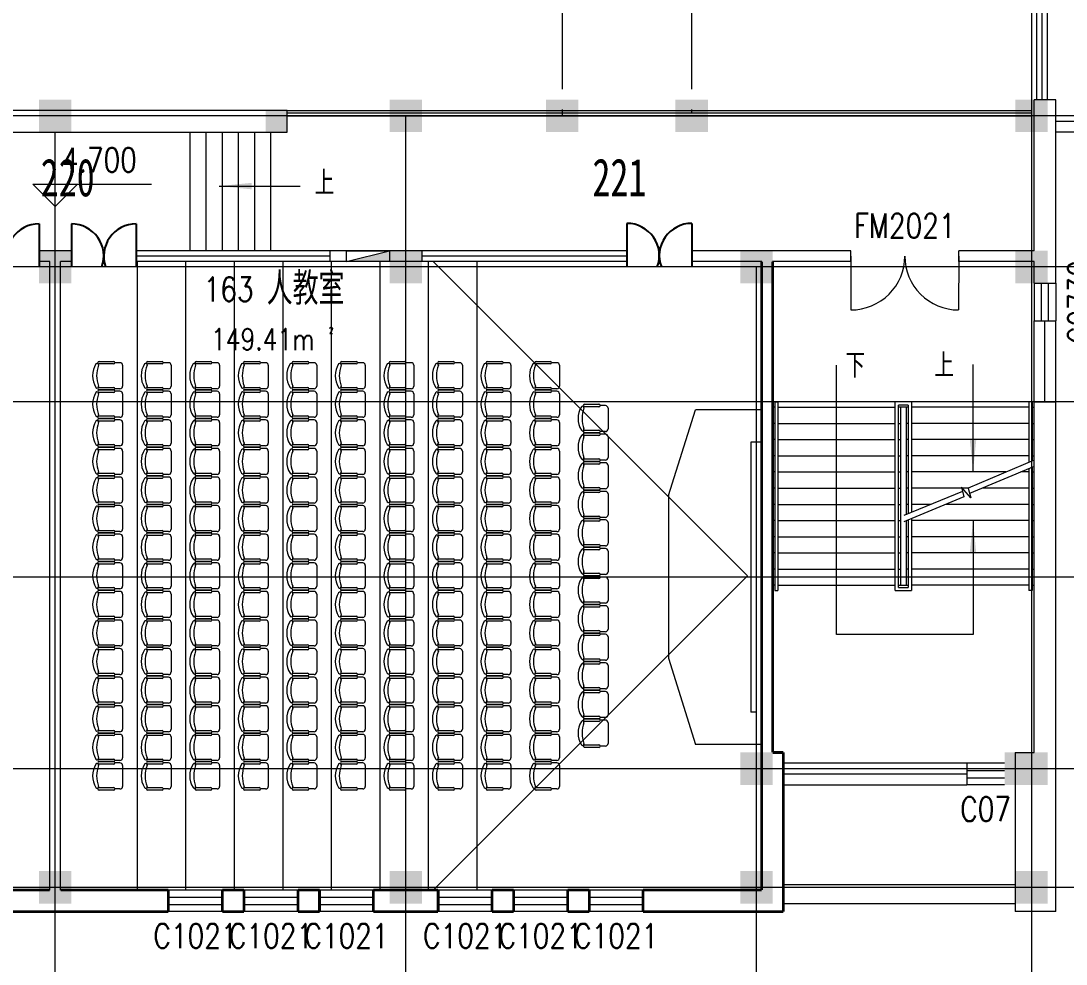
# Model space of a CAD drawing. Extents: x 2719331 to 3465925, y -270324 to -167476.
# Drawn here: x 2952046 to 2971424, y -236754 to -219270 of the extents above; entities that cross this region are included whole.
import ezdxf
from ezdxf.enums import TextEntityAlignment as Align

# ---------------------------------------------------------------- set-up
doc = ezdxf.new("R2010")
doc.units = 0
doc.header["$LTSCALE"] = 1500
doc.header["$MEASUREMENT"] = 0
doc.linetypes.add('CENTER', pattern=[2, 1.25, -0.25, 0.25, -0.25])
doc.layers.get('0').update_dxf_attribs({"linetype": 'CONTINUOUS', "lineweight": 0})
for name, color, linetype, lineweight in [('COLUMN', 7, 'CONTINUOUS', 5), ('DOTE', 7, 'CENTER', 5), ('LVTRY', 7, 'CONTINUOUS', 5), ('P-S-TEXT', 7, 'CONTINUOUS', 5), ('PUB_DIM', 250, 'CONTINUOUS', 5), ('PUB_TEXT', 7, 'CONTINUOUS', 5), ('STAIR', 7, 'CONTINUOUS', 5), ('U型玻璃', 7, 'CONTINUOUS', 5), ('WALL', 7, 'CONTINUOUS', 5), ('WINDOW', 7, 'CONTINUOUS', 5), ('WINDOW_TEXT', 7, 'CONTINUOUS', 5), ('屋顶', 7, 'CONTINUOUS', 5), ('我的', 7, 'CONTINUOUS', 5), ('消火栓', 7, 'CONTINUOUS', 5)]:
    doc.layers.add(name, color=color, linetype=linetype, lineweight=lineweight)
doc.layers.add('地面', color=250, linetype='CONTINUOUS')
doc.styles.add('_SIMPLEX', font='SIMPLEX.shx', dxfattribs={"width": 0.6})
doc.styles.add('DIM_FONT', font='romans.shx', dxfattribs={"width": 0.6})
doc.styles.add('H1', font='romans.shx', dxfattribs={"width": 1.2, "bigfont": 'hztxt.shx'})
doc.styles.add('HZ4', font='SimSun.ttf', dxfattribs={"width": 0.7, "height": 700})
doc.styles.add('SIMPLEX', font='SIMPLEX.SHX', dxfattribs={"width": 0.6})
doc.styles.get("Standard").update_dxf_attribs({"font": 'SIMHEI.TTF', "height": 1.2})

# ---------------------------------------------------------------- blocks, each defined once
blk = doc.blocks.new('M_C32CXI')
for p, q in [((-188, 275), (87, 275)), ((87, 225), (-188, 225)), ((212, 250), (112, 250)), ((262, 200), (262, -200)), ((-188, -225), (87, -225)), ((87, -275), (-188, -275)), ((212, -250), (112, -250))]:
    blk.add_line(p, q)
for centre, radius, start, end in [((111, 0), 426, 148.1092, 211.8908), ((-227, 210), 28.1, 338.7607, 148.1092), ((-188, 250), 25, 90, 270), ((87, 250), 25, 270, 90), ((212, 200), 50, 0, 90), ((314, 0), 552, 158.7607, 201.2393), ((-227, -210), 28.1, 211.8908, 21.2393), ((212, -200), 50, 270, 0), ((-188, -250), 25, 90, 270), ((87, -250), 25, 270, 90)]:
    blk.add_arc(centre, radius, start, end)
at = {"width": 0.8, "flags": 9}
for tag in ['XSIZE', 'YSIZE']:
    blk.add_attdef(tag, (0, 0), '', height=0.5, dxfattribs=at)
blk = doc.blocks.new('_ARROW')
blk.add_solid([(0, 0), (-1, 0.1), (-1, -0.1)])
blk = doc.blocks.new('_FZH')
blk.add_solid([(0.5, -0.5), (-0.5, -0.5), (0.5, 0.5), (-0.5, 0.5)])
blk = doc.blocks.new('A$C68C06AB7')
at = {"layer": '消火栓'}
blk.add_hatch(color=256, dxfattribs=at).paths.add_polyline_path([(800, 200), (0, 200), (800, 0)])
blk.add_line((0, 200), (800, 0), dxfattribs=at)
blk.add_lwpolyline([(0, 200), (0, 0), (800, 0), (800, 200)], close=True, dxfattribs=at)
blk = doc.blocks.new('_WBLK')
for p, q in [((-0.5, 0.5), (0.5, 0.5)), ((0.5, 0.167), (-0.5, 0.167)), ((0.5, -0.167), (-0.5, -0.167)), ((-0.5, -0.5), (0.5, -0.5))]:
    blk.add_line(p, q)
at = {"layer": 'WINDOW_TEXT', "style": 'SIMPLEX', "flags": 9}
blk.add_attdef('A', text='', height=1, dxfattribs=at).set_placement((0, 1.5), align=Align.MIDDLE)
blk = doc.blocks.new('M_A3PTU')
for p, q in [((-0.5, 0), (-0.4985, -0.4982)), ((0.5, 0), (0.4985, -0.4982))]:
    blk.add_line(p, q)
for centre, start, end in [((-0.4975, -0.0007), 269.88501, 0.07634), ((0.4975, -0.0007), 179.92366, 270.11499)]:
    blk.add_arc(centre, 0.4975, start, end)

msp = doc.modelspace()

# ---------------------------------------------------------------- linework, layer by layer
at = {"lineweight": 25}
for p, q in [((2952382.2, -223031.5), (2952382.2, -223831.5)), ((2952982.2, -223031.5), (2952982.2, -223831.5)), ((2954182.2, -223031.5), (2954182.2, -223831.5)), ((2963282.5, -223022.5), (2963282.5, -223831.5)), ((2964482.5, -223022.5), (2964482.5, -223831.5))]:
    msp.add_line(p, q, dxfattribs=at)
for centre, start, end in [((2952382.2, -223631.5), 90, 199.47122), ((2952982.2, -223631.5), 340.52878, 90), ((2954182.2, -223631.5), 90, 199.47122), ((2963282.5, -223622.5), 339.61625, 90), ((2964482.5, -223622.5), 90, 200.38375)]:
    msp.add_arc(centre, 600, start, end, dxfattribs=at)
at = {"layer": 'DOTE', "lineweight": 0}
for p, q in [((2962082.2, -176659), (2962082.2, -221031.5)), ((2964482.2, -176659), (2964482.2, -220971.5))]:
    msp.add_line(p, q, dxfattribs=at)
at = {"layer": 'LVTRY', "lineweight": 0}
for p, q in [((2954205.6, -235381.5), (2954205.6, -223731.5)), ((2955105.6, -235381.5), (2955105.6, -223731.5)), ((2956005.6, -235381.5), (2956005.6, -223731.5)), ((2956905.6, -235381.5), (2956905.6, -223731.5)), ((2957805.6, -235381.5), (2957805.6, -223731.5)), ((2958705.6, -235381.5), (2958705.6, -223731.5)), ((2959605.6, -235381.5), (2959605.6, -223731.5)), ((2965514.7, -229556.5), (2959689.7, -223731.5)), ((2960505.6, -235381.5), (2960505.6, -223731.5)), ((2965514.7, -229556.5), (2959689.7, -235381.5))]:
    msp.add_line(p, q, dxfattribs=at)
at = {"layer": 'PUB_DIM', "lineweight": 0}
for p, q in [((2952682.2, -222709.1), (2952269.7, -222296.6)), ((2952269.7, -222296.6), (2954465.9, -222296.6)), ((2953094.7, -222296.6), (2952682.2, -222709.1))]:
    msp.add_line(p, q, dxfattribs=at)
for points in [[(2955723.1, -222331.5), (2957220.9, -222331.5)], [(2969698.7, -228531.5), (2969698.7, -230641.8), (2967169.8, -230641.8), (2967169.8, -225653.2)], [(2969698.7, -227631.5), (2969698.7, -225639.9)]]:
    msp.add_lwpolyline(points, dxfattribs=at)
at = {"layer": 'STAIR', "lineweight": 0}
for p, q in [((2956982.2, -220931.5), (2970782.3, -220931.5)), ((2956982.2, -220971.5), (2970782.3, -220971.5)), ((2956982.2, -221031.5), (2970782.3, -221031.5)), ((2955182.2, -223531.5), (2955182.2, -221331.5)), ((2955482.2, -223531.5), (2955482.2, -221331.5)), ((2955782.2, -223531.5), (2955782.2, -221331.5)), ((2956082.2, -223531.5), (2956082.2, -221331.5)), ((2956382.2, -223531.5), (2956382.2, -221331.5)), ((2956682.2, -223531.5), (2956682.2, -221331.5)), ((2966022.2, -226331.5), (2966082.2, -226331.5)), ((2966022.2, -226331.5), (2966022.2, -229831.5)), ((2966082.2, -226331.5), (2966082.2, -229831.5)), ((2968557.5, -226331.5), (2968257.5, -226331.5)), ((2968257.5, -229831.5), (2968257.5, -226331.5)), ((2968557.5, -226331.5), (2968557.5, -228382)), ((2970792.5, -226331.5), (2970732.5, -226331.5)), ((2970732.5, -226331.5), (2970732.5, -227454.2)), ((2970792.5, -226331.5), (2970792.5, -227428.8)), ((2966022.2, -226431.5), (2965982.2, -226431.5)), ((2966082.2, -226431.5), (2968257.5, -226431.5)), ((2968497.5, -226391.5), (2968317.5, -226391.5)), ((2968317.5, -229771.5), (2968317.5, -226391.5)), ((2968497.5, -226431.5), (2968317.5, -226431.5)), ((2968357.5, -229731.5), (2968357.5, -226431.5)), ((2968457.5, -226431.5), (2968457.5, -228423.2)), ((2968497.5, -226391.5), (2968497.5, -228406.7)), ((2970732.5, -226431.5), (2968557.5, -226431.5)), ((2970792.5, -226431.5), (2970832.5, -226431.5)), ((2966022.2, -226731.5), (2965982.2, -226731.5)), ((2966082.2, -226731.5), (2968257.5, -226731.5)), ((2968317.5, -226731.5), (2968357.5, -226731.5)), ((2968497.5, -226731.5), (2968457.5, -226731.5)), ((2970732.5, -226731.5), (2968557.5, -226731.5)), ((2970792.5, -226731.5), (2970832.5, -226731.5)), ((2966022.2, -227031.5), (2965982.2, -227031.5)), ((2966082.2, -227031.5), (2968257.5, -227031.5)), ((2968317.5, -227031.5), (2968357.5, -227031.5)), ((2968497.5, -227031.5), (2968457.5, -227031.5)), ((2970732.5, -227031.5), (2968557.5, -227031.5)), ((2970792.5, -227031.5), (2970832.5, -227031.5)), ((2966022.2, -227331.5), (2965982.2, -227331.5)), ((2966082.2, -227331.5), (2968257.5, -227331.5)), ((2968317.5, -227331.5), (2968357.5, -227331.5)), ((2968497.5, -227331.5), (2968457.5, -227331.5)), ((2970732.5, -227331.5), (2968557.5, -227331.5)), ((2970832.5, -227411.8), (2969610, -227931.1)), ((2970792.5, -227331.5), (2970832.5, -227331.5)), ((2966022.2, -227631.5), (2965982.2, -227631.5)), ((2966082.2, -227631.5), (2968257.5, -227631.5)), ((2968317.5, -227631.5), (2968357.5, -227631.5)), ((2968497.5, -227631.5), (2968457.5, -227631.5)), ((2970315.2, -227631.5), (2968557.5, -227631.5)), ((2970832.5, -227527.4), (2969635.9, -228031.6)), ((2970732.5, -227631.5), (2970585.4, -227631.5)), ((2970732.5, -227569.5), (2970732.5, -229831.5)), ((2970792.5, -227544.2), (2970792.5, -229831.5)), ((2970792.5, -227631.5), (2970832.5, -227631.5)), ((2966022.2, -227931.5), (2965982.2, -227931.5)), ((2966082.2, -227931.5), (2968257.5, -227931.5)), ((2968317.5, -227931.5), (2968357.5, -227931.5)), ((2969504.1, -227992.2), (2968414.2, -228441)), ((2968497.5, -227931.5), (2968457.5, -227931.5)), ((2969610.1, -227931.5), (2968557.5, -227931.5)), ((2969656.7, -228112), (2969483.4, -227911.8)), ((2969483.4, -227911.8), (2969530.1, -228092.7)), ((2969610, -227931.1), (2969656.7, -228112)), ((2970732.5, -227931.5), (2969873.4, -227931.5)), ((2970792.5, -227931.5), (2970832.5, -227931.5)), ((2966022.2, -228231.5), (2965982.2, -228231.5)), ((2966082.2, -228231.5), (2968257.5, -228231.5)), ((2968317.5, -228231.5), (2968357.5, -228231.5)), ((2969530.1, -228092.7), (2968414.2, -228556.5)), ((2968497.5, -228231.5), (2968457.5, -228231.5)), ((2968923, -228231.5), (2968557.5, -228231.5)), ((2970732.5, -228231.5), (2969196.1, -228231.5)), ((2970792.5, -228231.5), (2970832.5, -228231.5)), ((2966022.2, -228531.5), (2965982.2, -228531.5)), ((2966082.2, -228531.5), (2968257.5, -228531.5)), ((2968317.5, -228531.5), (2968357.5, -228531.5)), ((2968457.5, -228538.5), (2968457.5, -229731.5)), ((2968497.5, -228531.5), (2968474.4, -228531.5)), ((2968497.5, -228521.9), (2968497.5, -229771.5)), ((2968557.5, -228496.9), (2968557.5, -229831.5)), ((2970732.5, -228531.5), (2968557.5, -228531.5)), ((2970792.5, -228531.5), (2970832.5, -228531.5)), ((2966022.2, -228831.5), (2965982.2, -228831.5)), ((2966082.2, -228831.5), (2968257.5, -228831.5)), ((2968317.5, -228831.5), (2968357.5, -228831.5)), ((2968497.5, -228831.5), (2968457.5, -228831.5)), ((2970732.5, -228831.5), (2968557.5, -228831.5)), ((2970792.5, -228831.5), (2970832.5, -228831.5)), ((2966022.2, -229131.5), (2965982.2, -229131.5)), ((2966082.2, -229131.5), (2968257.5, -229131.5)), ((2968317.5, -229131.5), (2968357.5, -229131.5)), ((2968497.5, -229131.5), (2968457.5, -229131.5)), ((2970732.5, -229131.5), (2968557.5, -229131.5)), ((2970792.5, -229131.5), (2970832.5, -229131.5)), ((2966022.2, -229431.5), (2965982.2, -229431.5)), ((2966082.2, -229431.5), (2968257.5, -229431.5)), ((2968317.5, -229431.5), (2968357.5, -229431.5)), ((2968497.5, -229431.5), (2968457.5, -229431.5)), ((2970732.5, -229431.5), (2968557.5, -229431.5)), ((2970792.5, -229431.5), (2970832.5, -229431.5)), ((2966022.2, -229731.5), (2965982.2, -229731.5)), ((2966082.2, -229731.5), (2968257.5, -229731.5)), ((2968317.5, -229731.5), (2968497.5, -229731.5)), ((2968317.5, -229771.5), (2968497.5, -229771.5)), ((2970732.5, -229731.5), (2968557.5, -229731.5)), ((2970792.5, -229731.5), (2970832.5, -229731.5)), ((2966022.2, -229831.5), (2966082.2, -229831.5)), ((2968257.5, -229831.5), (2968557.5, -229831.5)), ((2970792.5, -229831.5), (2970732.5, -229831.5))]:
    msp.add_line(p, q, dxfattribs=at)
at = {"layer": 'U型玻璃', "lineweight": 0}
for p, q in [((2954182.2, -223731.5), (2954182.2, -223531.5)), ((2957782.2, -223531.5), (2954182.2, -223531.5)), ((2963282.5, -223531.5), (2959482.2, -223531.5)), ((2963282.5, -223531.5), (2963282.5, -223731.5)), ((2957782.2, -223631.5), (2954182.2, -223631.5)), ((2957782.2, -223731.5), (2954182.2, -223731.5)), ((2963282.5, -223631.5), (2959482.2, -223631.5)), ((2963282.5, -223731.5), (2959482.2, -223731.5))]:
    msp.add_line(p, q, dxfattribs=at)
at = {"layer": 'WALL', "lineweight": 0}
for p, q in [((2971232.5, -220731.5), (2970832.5, -220731.5)), ((2970832.5, -223531.5), (2970832.5, -220731.5)), ((2971232.5, -224131.5), (2971232.5, -220731.5)), ((2956982.2, -220931.5), (2948382.2, -220931.5)), ((2956982.2, -221331.5), (2956982.2, -220931.5)), ((2948382.2, -221331.5), (2956982.2, -221331.5)), ((2952993, -223531.5), (2952382.2, -223531.5)), ((2952382.2, -223731.5), (2952382.2, -223531.5)), ((2952982.2, -223731.5), (2952982.2, -223531.5)), ((2959482.2, -223531.5), (2957782.2, -223531.5)), ((2957782.2, -223731.5), (2957782.2, -223531.5)), ((2959482.2, -223531.5), (2959482.2, -223731.5)), ((2967433.3, -223531.5), (2964482.5, -223531.5)), ((2964482.5, -223531.5), (2964482.5, -223731.5)), ((2967433.3, -223731.5), (2967433.3, -223531.5)), ((2970832.5, -223531.5), (2969433.3, -223531.5)), ((2969433.3, -223731.5), (2969433.3, -223531.5)), ((2952582.2, -223731.5), (2952382.2, -223731.5)), ((2952582.2, -235381.5), (2952582.2, -223731.5)), ((2952982.2, -223731.5), (2952782.2, -223731.5)), ((2952782.2, -235381.5), (2952782.2, -223731.5)), ((2959482.2, -223731.5), (2957782.2, -223731.5)), ((2965782.2, -223731.5), (2964482.5, -223731.5)), ((2967433.3, -223731.5), (2965982.2, -223731.5)), ((2970832.5, -223731.5), (2969433.3, -223731.5)), ((2970832.5, -224131.5), (2970832.5, -223731.5)), ((2970832.5, -224131.5), (2971232.5, -224131.5)), ((2970832.5, -232831.5), (2970832.5, -226331.5)), ((2970832.5, -226331.5), (2971232.5, -226331.5)), ((2971232.5, -235781.5), (2971232.5, -226331.5)), ((2964052.4, -228068.1), (2964552.4, -226481.5)), ((2965782.2, -226481.5), (2964552.4, -226481.5)), ((2965582.2, -227081.5), (2965582.2, -232081.5)), ((2965782.2, -227081.5), (2965582.2, -227081.5)), ((2964052.4, -228068.1), (2964052.4, -231081.5)), ((2964052.4, -231081.5), (2964552.4, -232681.5)), ((2965682.2, -232081.5), (2965582.2, -232081.5)), ((2965782.2, -232681.5), (2964552.4, -232681.5)), ((2970482.4, -232831.5), (2970482.4, -235781.5)), ((2970482.4, -232831.5), (2970821.5, -232831.5)), ((2970482.4, -232831.5), (2970832.5, -232831.5)), ((2966182.2, -235281.5), (2970482.4, -235281.5)), ((2966182.2, -235631.5), (2970482.4, -235631.5)), ((2971232.5, -235781.5), (2970482.4, -235781.5))]:
    msp.add_line(p, q, dxfattribs=at)
at = {"layer": 'WALL', "lineweight": 0, "const_width": 50}
for points in [[(2965782.2, -223731.5), (2965782.2, -235381.5)], [(2965982.2, -223731.5), (2965982.2, -232831.5)], [(2965982.2, -232831.5), (2966182.2, -232831.5)], [(2966182.2, -232831.5), (2966182.2, -235781.5)], [(2950582.2, -235381.5), (2952582.2, -235381.5)], [(2952782.2, -235381.5), (2954782.2, -235381.5)], [(2954782.2, -235781.5), (2954782.2, -235381.5)], [(2955782.2, -235781.5), (2955782.2, -235381.5)], [(2955782.2, -235381.5), (2956182.2, -235381.5)], [(2956182.2, -235781.5), (2956182.2, -235381.5)], [(2957182.2, -235781.5), (2957182.2, -235381.5)], [(2957182.2, -235381.5), (2957582.2, -235381.5)], [(2957582.2, -235781.5), (2957582.2, -235381.5)], [(2958582.2, -235781.5), (2958582.2, -235381.5)], [(2958582.2, -235381.5), (2959782.2, -235381.5)], [(2959782.2, -235781.5), (2959782.2, -235381.5)], [(2960782.2, -235781.5), (2960782.2, -235381.5)], [(2960782.2, -235381.5), (2961182.2, -235381.5)], [(2961182.2, -235781.5), (2961182.2, -235381.5)], [(2962182.2, -235781.5), (2962182.2, -235381.5)], [(2962182.2, -235381.5), (2962582.2, -235381.5)], [(2962582.2, -235781.5), (2962582.2, -235381.5)], [(2963582.2, -235781.5), (2963582.2, -235381.5)], [(2963582.2, -235381.5), (2965782.2, -235381.5)], [(2954782.2, -235781.5), (2950582.2, -235781.5)], [(2956182.2, -235781.5), (2955782.2, -235781.5)], [(2957582.2, -235781.5), (2957182.2, -235781.5)], [(2959782.2, -235781.5), (2958582.2, -235781.5)], [(2961182.2, -235781.5), (2960782.2, -235781.5)], [(2962582.2, -235781.5), (2962182.2, -235781.5)], [(2966182.2, -235781.5), (2963582.2, -235781.5)]]:
    msp.add_lwpolyline(points, dxfattribs=at)
at = {"layer": 'WINDOW', "lineweight": 0}
for p, q in [((2970882.2, -220731.5), (2970882.2, -213731.5)), ((2970982.2, -220731.5), (2970982.2, -213731.5)), ((2971082.2, -220731.5), (2971082.2, -213731.5)), ((2970832.5, -224831.5), (2971232.5, -224831.5)), ((2970832.5, -226331.5), (2970832.5, -224831.5)), ((2971032.5, -226331.5), (2971032.5, -224831.5)), ((2971232.5, -226331.5), (2971232.5, -224831.5)), ((2969582.4, -233031.5), (2966182.2, -233031.5)), ((2969582.4, -233031.5), (2969582.4, -233431.5)), ((2969582.4, -233231.5), (2966182.2, -233231.5)), ((2966182.2, -233431.5), (2969582.4, -233431.5))]:
    msp.add_line(p, q, dxfattribs=at)
at = {"layer": '屋顶', "lineweight": 0}
for points in [[(2971232.2, -213131.5), (2974682.2, -213131.5), (2974682.2, -221331.5), (2971232.5, -221331.5)], [(2971232.2, -213331.5), (2974482.2, -213331.5), (2974482.2, -221131.5), (2971232.5, -221131.5)]]:
    msp.add_lwpolyline(points, dxfattribs=at)
at = {"layer": '我的', "lineweight": 0}
for p, q in [((2970783.1, -176659), (2970782.7, -247674.8)), ((2978807.5, -221031.5), (2910974.2, -221031.5)), ((2959182.2, -247674.8), (2959182.2, -221031.5)), ((2952682.2, -247674.8), (2952682.2, -221331.5)), ((2978807.5, -223831.5), (2910974.2, -223831.5)), ((2965682.2, -247674.8), (2965682.2, -223831.5)), ((2978807.5, -226331.5), (2914682.2, -226331.5)), ((2978807.5, -229581.5), (2910974.2, -229581.5)), ((2978807.5, -233131.5), (2933582.2, -233131.5)), ((2978807.5, -235331.5), (2910974.2, -235331.5))]:
    msp.add_line(p, q, dxfattribs=at)

# ---------------------------------------------------------------- block references
at = {"layer": 'COLUMN', "lineweight": 0}
for p, xscale, yscale, zscale in [((2952682.2, -221031.5), 600, 600, 600), ((2962082.2, -221031.5), 600, 600, 600), ((2964482.2, -221031.5), 600, 600, 600), ((2970782.5, -221031.5), -600, 600, 600), ((2956782.2, -221131.5), -400, 400, 400), ((2959182.2, -223831.5), -600, 600, 600), ((2970782.5, -223831.5), -600, 600, 600), ((2959182.2, -235331.5), -600, 600, 600)]:
    msp.add_blockref('_FZH', p, dxfattribs=dict(at, xscale=xscale, yscale=yscale, zscale=zscale))
at = {"layer": 'COLUMN', "lineweight": 0, "yscale": 600, "zscale": 600, "rotation": 359.9999999999999}
for p, xscale in [((2959182.2, -221031.5), 600), ((2952682.2, -223831.5), 600), ((2965682.2, -223831.5), 600), ((2965682.2, -223831.5), 600), ((2965682.2, -233131.5), 600), ((2970683.4, -233131.5), 800), ((2952682.2, -235331.5), 600), ((2965682.2, -235331.5), 600), ((2970783.4, -235331.5), 600)]:
    msp.add_blockref('_FZH', p, dxfattribs=dict(at, xscale=xscale))
at = {"layer": 'LVTRY', "lineweight": 0, "xscale": 0.9636363636363636, "yscale": 0.9636363636363636, "zscale": 0.9636363636363636, "rotation": 1.381295078317635e-10}
for p in [(2953678.6, -225846.5), (2954578.6, -225846.5), (2955478.6, -225846.5), (2956378.6, -225846.5), (2957278.6, -225846.5), (2958178.6, -225846.5), (2959078.6, -225846.5), (2959978.6, -225846.5), (2960878.6, -225846.5), (2961778.6, -225846.5), (2953678.6, -226376.5), (2954578.6, -226376.5), (2955478.6, -226376.5), (2956378.6, -226376.5), (2957278.6, -226376.5), (2958178.6, -226376.5), (2959078.6, -226376.5), (2959978.6, -226376.5), (2960878.6, -226376.5), (2961778.6, -226376.5), (2962678.6, -226641.5), (2953678.6, -226906.5), (2954578.6, -226906.5), (2955478.6, -226906.5), (2956378.6, -226906.5), (2957278.6, -226906.5), (2958178.6, -226906.5), (2959078.6, -226906.5), (2959978.6, -226906.5), (2960878.6, -226906.5), (2961778.6, -226906.5), (2962678.6, -227171.5), (2953678.6, -227436.5), (2954578.6, -227436.5), (2955478.6, -227436.5), (2956378.6, -227436.5), (2957278.6, -227436.5), (2958178.6, -227436.5), (2959078.6, -227436.5), (2959978.6, -227436.5), (2960878.6, -227436.5), (2961778.6, -227436.5), (2962678.6, -227701.5), (2953678.6, -227966.5), (2954578.6, -227966.5), (2955478.6, -227966.5), (2956378.6, -227966.5), (2957278.6, -227966.5), (2958178.6, -227966.5), (2959078.6, -227966.5), (2959978.6, -227966.5), (2960878.6, -227966.5), (2961778.6, -227966.5), (2962678.6, -228231.5), (2953678.6, -228496.5), (2954578.6, -228496.5), (2955478.6, -228496.5), (2956378.6, -228496.5), (2957278.6, -228496.5), (2958178.6, -228496.5), (2959078.6, -228496.5), (2959978.6, -228496.5), (2960878.6, -228496.5), (2961778.6, -228496.5), (2962678.6, -228761.5), (2953678.6, -229026.5), (2954578.6, -229026.5), (2955478.6, -229026.5), (2956378.6, -229026.5), (2957278.6, -229026.5), (2958178.6, -229026.5), (2959078.6, -229026.5), (2959978.6, -229026.5), (2960878.6, -229026.5), (2961778.6, -229026.5), (2962678.6, -229291.5), (2953678.6, -229556.5), (2954578.6, -229556.5), (2955478.6, -229556.5), (2956378.6, -229556.5), (2957278.6, -229556.5), (2958178.6, -229556.5), (2959078.6, -229556.5), (2959978.6, -229556.5), (2960878.6, -229556.5), (2961778.6, -229556.5), (2962678.6, -229821.5), (2953678.6, -230086.5), (2954578.6, -230086.5), (2955478.6, -230086.5), (2956378.6, -230086.5), (2957278.6, -230086.5), (2958178.6, -230086.5), (2959078.6, -230086.5), (2959978.6, -230086.5), (2960878.6, -230086.5), (2961778.6, -230086.5), (2962678.6, -230351.5), (2953678.6, -230616.5), (2954578.6, -230616.5), (2955478.6, -230616.5), (2956378.6, -230616.5), (2957278.6, -230616.5), (2958178.6, -230616.5), (2959078.6, -230616.5), (2959978.6, -230616.5), (2960878.6, -230616.5), (2961778.6, -230616.5), (2962678.6, -230881.5), (2953678.6, -231146.5), (2954578.6, -231146.5), (2955478.6, -231146.5), (2956378.6, -231146.5), (2957278.6, -231146.5), (2958178.6, -231146.5), (2959078.6, -231146.5), (2959978.6, -231146.5), (2960878.6, -231146.5), (2961778.6, -231146.5), (2962678.6, -231411.5), (2953678.6, -231676.5), (2954578.6, -231676.5), (2955478.6, -231676.5), (2956378.6, -231676.5), (2957278.6, -231676.5), (2958178.6, -231676.5), (2959078.6, -231676.5), (2959978.6, -231676.5), (2960878.6, -231676.5), (2961778.6, -231676.5), (2962678.6, -231941.5), (2953678.6, -232206.5), (2954578.6, -232206.5), (2955478.6, -232206.5), (2956378.6, -232206.5), (2957278.6, -232206.5), (2958178.6, -232206.5), (2959078.6, -232206.5), (2959978.6, -232206.5), (2960878.6, -232206.5), (2961778.6, -232206.5), (2962678.6, -232471.5), (2953678.6, -232736.5), (2954578.6, -232736.5), (2955478.6, -232736.5), (2956378.6, -232736.5), (2957278.6, -232736.5), (2958178.6, -232736.5), (2959078.6, -232736.5), (2959978.6, -232736.5), (2960878.6, -232736.5), (2961778.6, -232736.5), (2953678.6, -233266.5), (2954578.6, -233266.5), (2955478.6, -233266.5), (2956378.6, -233266.5), (2957278.6, -233266.5), (2958178.6, -233266.5), (2959078.6, -233266.5), (2959978.6, -233266.5), (2960878.6, -233266.5), (2961778.6, -233266.5)]:
    msp.add_blockref('M_C32CXI', p, dxfattribs=at)
at = {"layer": 'PUB_DIM', "lineweight": 0, "xscale": -600, "yscale": 600, "zscale": 600}
msp.add_blockref('_ARROW', (2955723.1, -222331.5), dxfattribs=at)
at = {"layer": 'PUB_DIM', "lineweight": 0, "xscale": 600, "yscale": 600, "zscale": 600}
for p, rotation in [((2969698.7, -227631.5), 270), ((2969698.7, -228531.5), 90)]:
    msp.add_blockref('_ARROW', p, dxfattribs=dict(at, rotation=rotation))
at = {"layer": 'WINDOW', "lineweight": 0}
ref = msp.add_blockref('M_A3PTU', (2968433.3, -223631.5), dxfattribs=dict(at, xscale=2000, yscale=2000, zscale=2000))
ref.add_attrib('A', 'FM2021', dxfattribs={"layer": 'WINDOW_TEXT', "height": 450, "style": '_SIMPLEX', "width": 0.8, "flags": 8}).set_placement((2968433.3, -223067.8, -360295.4), align=Align.MIDDLE)
ref = msp.add_blockref('_WBLK', (2971032.5, -224481.5), dxfattribs=dict(at, xscale=700, yscale=400.0003473805263, zscale=700, rotation=269.999999925))
ref.add_attrib('A', 'C0730', dxfattribs={"layer": 'WINDOW_TEXT', "height": 450, "rotation": 90, "style": '_SIMPLEX', "width": 0.8, "flags": 8}).set_placement((2971682.5, -224481.5), align=Align.MIDDLE)
ref = msp.add_blockref('_WBLK', (2969932.4, -233231.5), dxfattribs=dict(at, xscale=700, yscale=400.0000000068685, zscale=700, rotation=180))
ref.add_attrib('A', 'C07', dxfattribs={"layer": 'WINDOW_TEXT', "height": 450, "style": '_SIMPLEX', "width": 0.8, "flags": 8}).set_placement((2969932.4, -233881.5), align=Align.MIDDLE)
ref = msp.add_blockref('_WBLK', (2955282.2, -235581.5), dxfattribs=dict(at, xscale=1000, yscale=399.9999999678111, zscale=1000, rotation=180))
ref.add_attrib('A', 'C1021', dxfattribs={"layer": 'WINDOW_TEXT', "height": 450, "style": '_SIMPLEX', "width": 0.8, "flags": 8}).set_placement((2955282.2, -236231.5), align=Align.MIDDLE)
ref = msp.add_blockref('_WBLK', (2956682.2, -235581.5), dxfattribs=dict(at, xscale=1000, yscale=399.9999999678111, zscale=1000, rotation=180))
ref.add_attrib('A', 'C1021', dxfattribs={"layer": 'WINDOW_TEXT', "height": 450, "style": '_SIMPLEX', "width": 0.8, "flags": 8}).set_placement((2956682.2, -236231.5), align=Align.MIDDLE)
ref = msp.add_blockref('_WBLK', (2958082.2, -235581.5), dxfattribs=dict(at, xscale=1000, yscale=399.9999999678111, zscale=1000, rotation=180))
ref.add_attrib('A', 'C1021', dxfattribs={"layer": 'WINDOW_TEXT', "height": 450, "style": '_SIMPLEX', "width": 0.8, "flags": 8}).set_placement((2958082.2, -236231.5), align=Align.MIDDLE)
ref = msp.add_blockref('_WBLK', (2960282.2, -235581.5), dxfattribs=dict(at, xscale=1000, yscale=399.9999999678111, zscale=1000, rotation=180))
ref.add_attrib('A', 'C1021', dxfattribs={"layer": 'WINDOW_TEXT', "height": 450, "style": '_SIMPLEX', "width": 0.8, "flags": 8}).set_placement((2960282.2, -236231.5), align=Align.MIDDLE)
ref = msp.add_blockref('_WBLK', (2961682.2, -235581.5), dxfattribs=dict(at, xscale=1000, yscale=399.9999999678111, zscale=1000, rotation=180))
ref.add_attrib('A', 'C1021', dxfattribs={"layer": 'WINDOW_TEXT', "height": 450, "style": '_SIMPLEX', "width": 0.8, "flags": 8}).set_placement((2961682.2, -236231.5), align=Align.MIDDLE)
ref = msp.add_blockref('_WBLK', (2963082.2, -235581.5), dxfattribs=dict(at, xscale=1000, yscale=399.9999999678111, zscale=1000, rotation=180))
ref.add_attrib('A', 'C1021', dxfattribs={"layer": 'WINDOW_TEXT', "height": 450, "style": '_SIMPLEX', "width": 0.8, "flags": 8}).set_placement((2963082.2, -236231.5), align=Align.MIDDLE)
at = {"layer": '消火栓', "lineweight": 0, "xscale": -1, "rotation": 180}
msp.add_blockref('A$C68C06AB7', (2958082.2, -223531.5), dxfattribs=at)

# ---------------------------------------------------------------- texts
at = {"layer": 'P-S-TEXT', "lineweight": 0, "style": 'H1', "width": 0.8}
for s, p in [('上', (2957494.7, -222499.3)), ('下', (2967334.2, -225881.2)), ('上', (2968983.9, -225881.2))]:
    msp.add_text(s, height=450, rotation=360, dxfattribs=at).set_placement(p)
at = {"layer": 'PUB_DIM', "lineweight": 0, "style": 'DIM_FONT', "width": 0.8}
msp.add_text('4.700', height=450, rotation=360, dxfattribs=at).set_placement((2953500.8, -221846.6), align=Align.MIDDLE)
at = {"layer": 'PUB_TEXT', "lineweight": 0, "style": 'H1', "width": 0.8}
for s, height, p in [('人教室', 600, (2956604.2, -224533.5)), ('163', 450, (2955434.6, -224468.9)), ('149.41m', 400, (2955568.7, -225370.8))]:
    msp.add_text(s, height=height, dxfattribs=at).set_placement(p)
at = {"layer": 'PUB_TEXT', "lineweight": 0, "insert": (2957835.4, -224945.3), "char_height": 120, "width": 491, "attachment_point": 3, "style": 'DIM_FONT'}
msp.add_mtext('2', dxfattribs=at)
at = {"layer": '地面', "lineweight": 25, "char_height": 700, "width": 2451.47, "attachment_point": 1, "style": 'HZ4'}
for s, insert in [('{\\C0;220}', (2952414.1, -221821.4)), ('{\\C0;221}', (2962643.1, -221820.3))]:
    msp.add_mtext(s, dxfattribs=dict(at, insert=insert))

doc.saveas('drawing.dxf')
